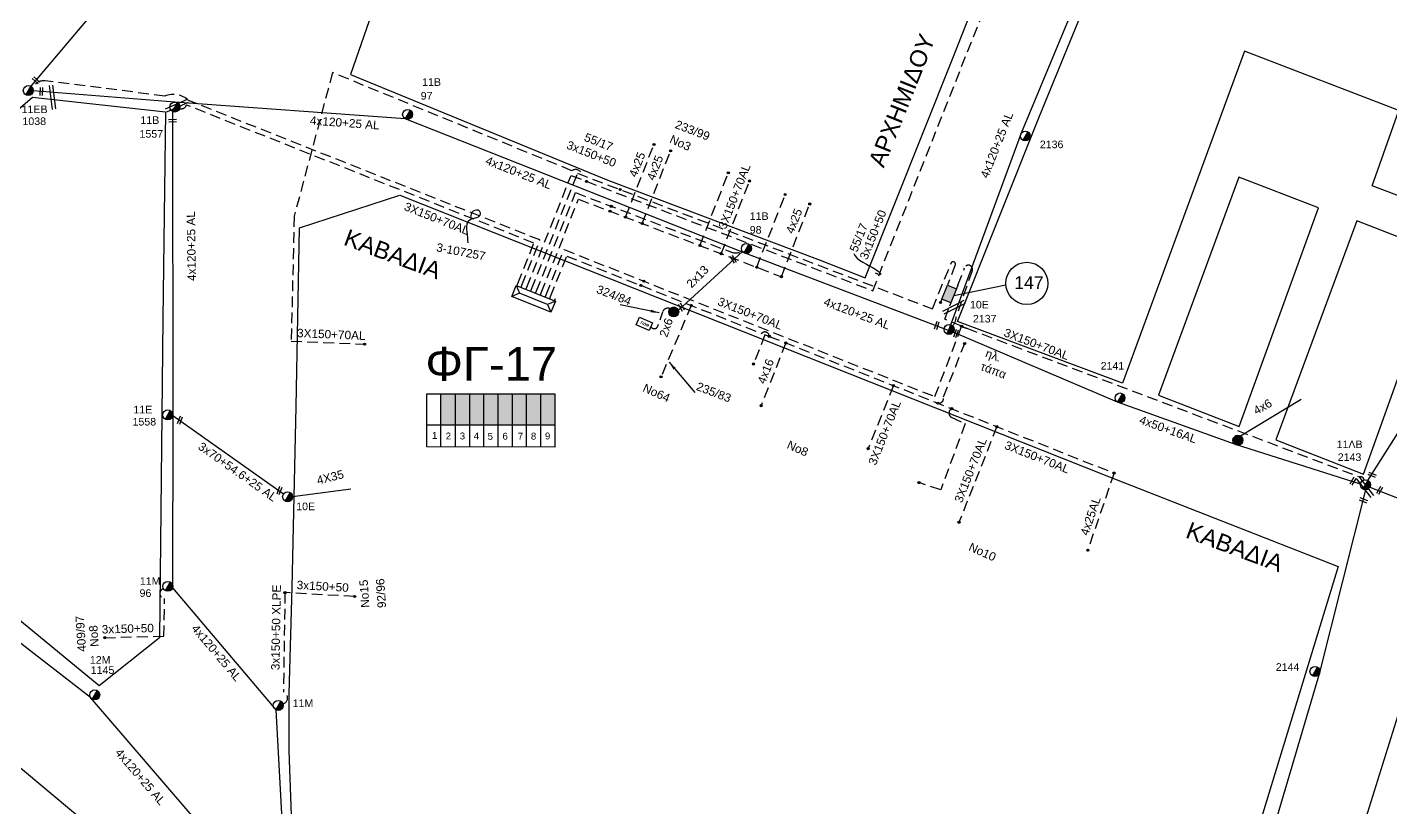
# Model space of a CAD drawing. Header units: millimetres. Extents: x -2591 to -1162, y 241 to 765.
# Drawn here: x -2052.5 to -1890.8, y 560.8 to 653.3 of the extents above; entities that cross this region are included whole.
import ezdxf
from ezdxf.enums import TextEntityAlignment as Align

# ---------------------------------------------------------------- set-up
doc = ezdxf.new("R2010")
doc.units = ezdxf.units.MM
doc.linetypes.add('DASHED', pattern=[19.05, 12.7, -6.35])
for name, color, linetype in [('2x13', 7, 'Continuous'), ('2x6', 7, 'SYN_LINE'), ('3x150+50', 7, 'Continuous'), ('3x150+50 XLPE', 7, 'SYN_LINE'), ('3X150+70AL', 7, 'Continuous'), ('4x16', 7, 'Continuous'), ('4x25', 7, 'Continuous'), ('4X35', 7, 'DASHED'), ('4x6', 7, 'SYN_LINE'), ('Link Box 4 Διευθύνσεων', 7, 'Continuous'), ('Pillar OTE', 7, 'Continuous'), ('Pillar Δημοτικού Φωτισμού', 7, 'Continuous'), ('TEXT ΚΑΛΩΔΙΩΝ', 7, 'Continuous'), ('Άγνωστα', 7, 'Continuous'), ('Γυμνά εναέρια ΧΤ και ΦΟΠ (3Φ)   4x50+16AL', 7, 'Continuous'), ('Επιγραφές - Σχήματα', 7, 'Continuous'), ('Καλώδια ΧΤ   3x150AL+50CU', 7, 'DASHED'), ('Μηχανική τομή', 7, 'Continuous'), ('Στύλος Ξύλινος', 7, 'Continuous'), ('Στύλος Ξύλινος @ 1', 7, 'Continuous'), ('Στύλος ΦΜ', 7, 'Continuous'), ('Στύλος ΦΜ @ 1', 7, 'Continuous'), ('Συνδέσεις', 7, 'Continuous'), ('Συνεστραμμένα ΧΤ   3x70+54.6+25 AL', 7, 'SYN_LINE'), ('Συνεστραμμένα ΧΤ   4x120+25 AL', 7, 'SYN_LINE'), ('Τομή', 7, 'Continuous'), ('ΥΠΟΒΑΘΡΟ ΔΕΗ', 7, 'Continuous'), ('Υποσταθμός πόλεως', 7, 'Continuous'), ('Υπόβαθρο ΔΕΗ', 7, 'Continuous')]:
    doc.layers.add(name, color=color, linetype=linetype)
doc.styles.add('arial', font='arial.ttf')
doc.styles.get("Standard").update_dxf_attribs({"font": 'arial.ttf'})
doc.linetypes.add('SYN_LINE', pattern='A,0.5,-0.0001,["/\\/\\/\\/",Standard,S=0.1,R=0,X=0,Y=-0.05],-0.25', length=0.7501)
doc.dimstyles.new('ISO-25', dxfattribs={"dimtxt": 2.5, "dimasz": 2.5, "dimexe": 1.25, "dimexo": 0.625, "dimtad": 1, "dimtxsty": 'Standard', "dimcen": 2.5, "dimadec": 0, "dimazin": 0, "dimtfac": 1, "dimtmove": 0, "dimatfit": 3, "dimfxl": 1, "dimarcsym": 0})

# ---------------------------------------------------------------- blocks, each defined once
blk = doc.blocks.new('ΥΠΑΡΧΩΝ ΤΣΙΜΕΝΤΕΝΙΟΣ ΣΤΥΛΟΣ')
at = {"layer": 'Στύλος ΦΜ'}
blk.add_hatch(color=256, dxfattribs=at).paths.add_polyline_path([(-1.29, -2.28, 0.574793), (2.62, 0, 0.268822), (1.3, 2.27)])
blk.add_line((-1.29, -2.28), (1.3, 2.27), dxfattribs=at)
blk.add_circle((0, 0), 2.62, dxfattribs=at)
at = {"layer": 'Στύλος ΦΜ', "flags": 4}
for tag, p in [('ΑΡΙΘΜΟΣ', (-4.68, 8.05)), ('ΤΥΠΟΣ', (-4.91, 3.03))]:
    blk.add_attdef(tag, p, '', height=4, dxfattribs=at)
blk = doc.blocks.new('ΥΠΑΡΧΩΝ ΞΥΛΙΝΟΣ ΣΤΥΛΟΣ')
at = {"layer": 'Στύλος Ξύλινος'}
h = blk.add_hatch(color=256, dxfattribs=at)
h.paths.add_polyline_path([(-2.62, 0, 0.270008), (-1.29, -2.28), (1.3, 2.27, 0.576266)])
h.paths.add_polyline_path([(-1.29, -2.28, 0.574793), (2.62, 0, 0.268822), (1.3, 2.27)])
blk.add_line((-1.29, -2.28), (1.3, 2.27), dxfattribs=at)
blk.add_circle((0, 0), 2.62, dxfattribs=at)
at = {"layer": 'Στύλος Ξύλινος', "flags": 4}
for tag, p in [('ΑΡΙΘΜΟΣ', (-4.91, 8.6)), ('ΤΥΠΟΣ', (-4.85, 3.39))]:
    blk.add_attdef(tag, p, '', height=4, dxfattribs=at)
blk = doc.blocks.new('LINK BOX 4 ΑΝΑΧΩΡΗΣΕΩΝ')
at = {"layer": 'Link Box 4 Διευθύνσεων', "ltscale": 40}
blk.add_hatch(color=256, dxfattribs=at).paths.add_polyline_path([(-3.54, 0), (-3.54, -4.67), (3.54, -4.67), (3.54, 0)])
for p, q in [((-3.54, 0), (-5.33, 0)), ((5.33, 0), (3.54, 0)), ((-3.54, -4.67), (-5.33, -4.67)), ((5.33, -4.67), (3.54, -4.67))]:
    blk.add_line(p, q, dxfattribs=at)
blk.add_lwpolyline([(-3.54, -4.67), (-3.54, 0), (3.54, 0), (3.54, -4.67)], close=True, dxfattribs=at)
blk = doc.blocks.new('ΥΠΟΣΤΑΘΜΟΣ ΠΟΛΕΩΣ 9 ΑΝΑΧΩΡΗΣΕΩΝ')
at = {"layer": 'Υποσταθμός πόλεως', "ltscale": 40}
for p, q in [((-9.63, -2.82), (-9.63, -4)), ((-7.12, -2.82), (-7.12, -4)), ((-4.84, -2.82), (-4.84, -4)), ((-2.36, -2.82), (-2.36, -4)), ((0.09, -2.82), (0.09, -4)), ((2.55, -2.82), (2.55, -4)), ((5.02, -2.82), (5.02, -4)), ((7.48, -2.82), (7.48, -4)), ((9.61, -2.82), (9.61, -4))]:
    blk.add_line(p, q, dxfattribs=at)
blk.add_lwpolyline([(-10.02, 2.82), (10.02, 2.82), (10.02, -2.82), (-10.02, -2.82)], close=True, dxfattribs=at)
for points in [[(-7.21, 0), (-10.02, 2.82)], [(-10.02, -2.82), (-7.21, 0)], [(-7.21, 0), (7.21, 0)], [(7.21, 0), (10.02, 2.82)], [(10.02, -2.82), (7.21, 0)]]:
    blk.add_lwpolyline(points, dxfattribs=at)
at = {"layer": 'Υποσταθμός πόλεως', "linetype": 'SYN_LINE', "ltscale": 40, "flags": 1}
for tag, p in [('ΜΕΤΑΣΧΗΜΑΤΙΣΜΟΣ', (10.79, 1.71)), ('ΙΣΧΥΣ', (10.77, -1.08)), ('ΑΡΙΘΜΟΣ', (10.89, -3.8))]:
    blk.add_attdef(tag, p, '', height=1.8, dxfattribs=at)
blk = doc.blocks.new('ΤΟΜΗ')
at = {"layer": 'Τομή', "ltscale": 40}
for p, q in [((-0.03, -1.92), (-11.4, -1.92)), ((-0.03, -3.42), (-11.4, -3.42))]:
    blk.add_line(p, q, dxfattribs=at)
blk = doc.blocks.new('ΜΗΧΑΝΙΚΗ ΤΟΜΗ')
at = {"layer": 'Μηχανική τομή', "ltscale": 40}
for p, q in [((0, 0.76), (-3.79, 0.76)), ((0, -0.34), (-3.79, -0.34))]:
    blk.add_line(p, q, dxfattribs=at)
blk = doc.blocks.new('_ΣΥΝΔΕΣΗ')
at = {"layer": 'Συνδέσεις', "linetype": 'SYN_LINE', "ltscale": 40}
blk.add_hatch(color=256, dxfattribs=at).paths.add_polyline_path([(0.5, -0.01, 1), (-0.5, -0.01, 1)])
at = {"layer": 'Συνδέσεις'}
blk.add_circle((0, -0.01), 0.5, dxfattribs=at)
blk = doc.blocks.new('PILLAR ΔΗΜΟΤΙΚΟΥ ΦΩΤΙΣΜΟΥ')
at = {"layer": 'Pillar Δημοτικού Φωτισμού', "ltscale": 40}
for p, q in [((-3.64, 2), (3.07, 2)), ((-3.64, -2), (-3.64, 2)), ((3.07, 2), (3.07, -2)), ((3.07, -2), (-3.64, -2))]:
    blk.add_line(p, q, dxfattribs=at)
at = {"layer": 'Pillar Δημοτικού Φωτισμού', "insert": (-2.13, 0.69), "char_height": 1.3575, "width": 109.961, "attachment_point": 1}
blk.add_mtext('{\\fArial|b1|i0|c161|p34;ΠΔΦ}', dxfattribs=at)

msp = doc.modelspace()

# ---------------------------------------------------------------- hatches: boundary and pattern name
at = {"layer": 'Καλώδια ΧΤ   3x150AL+50CU', "linetype": 'DASHED', "lineweight": -3, "ltscale": 0.2}
h = msp.add_hatch(color=2, dxfattribs=at)
h.dxf.hatch_style = 1
h.paths.add_polyline_path([(-2001.721, 609.863), (-2003.441, 609.863), (-2003.441, 606.183), (-2001.721, 606.181)])
h = msp.add_hatch(color=173, dxfattribs=at)
h.dxf.hatch_style = 1
h.paths.add_polyline_path([(-2001.721, 606.181), (-2000.001, 606.179), (-2000.001, 609.863), (-2001.721, 609.863)])
h = msp.add_hatch(color=6, dxfattribs=at)
h.dxf.hatch_style = 1
h.paths.add_polyline_path([(-1998.352, 609.863), (-2000.001, 609.863), (-2000.001, 606.179), (-1998.352, 606.178)])
h = msp.add_hatch(color=85, dxfattribs=at)
h.dxf.hatch_style = 1
h.paths.add_polyline_path([(-1998.352, 606.178), (-1996.659, 606.176), (-1996.659, 609.863), (-1998.352, 609.863)])
h = msp.add_hatch(color=27, dxfattribs=at)
h.dxf.hatch_style = 1
h.paths.add_polyline_path([(-1996.659, 606.176), (-1994.961, 606.175), (-1994.961, 609.863), (-1996.659, 609.863)])
h = msp.add_hatch(color=1, dxfattribs=at)
h.dxf.hatch_style = 1
h.paths.add_polyline_path([(-1994.991, 606.176), (-1993.292, 606.174), (-1993.292, 609.862), (-1994.991, 609.863)])
h = msp.add_hatch(color=5, dxfattribs=at)
h.dxf.hatch_style = 1
h.paths.add_polyline_path([(-1993.322, 606.178), (-1991.624, 606.176), (-1991.624, 609.864), (-1993.322, 609.864)])
h = msp.add_hatch(color=30, dxfattribs=at)
h.dxf.hatch_style = 1
h.paths.add_polyline_path([(-1991.662, 606.177), (-1989.964, 606.176), (-1989.964, 609.864), (-1991.662, 609.864)])

# ---------------------------------------------------------------- linework, layer by layer
at = {"layer": '2x13', "color": 85, "linetype": 'Continuous', "lineweight": -3, "ltscale": 0.1}
msp.add_lwpolyline([(-1975.273, 619.749), (-1967.679, 626.734)], dxfattribs=at)
at = {"layer": '2x6', "color": 85, "linetype": 'DASHED', "lineweight": -3, "ltscale": 0.08}
msp.add_lwpolyline([(-1976.267, 619.94, 0.4493586), (-1977.164, 619.521), (-1977.744, 617.807, -0.607995), (-1978.545, 617.819, -0.8141218)], format="xyb", dxfattribs=at)
at = {"layer": '3x150+50', "color": 173, "linetype": 'DASHED', "lineweight": -3, "ltscale": 0.1}
msp.add_lwpolyline([(-2043.281, 580.937), (-2036.273, 581.129), (-2036.199, 585.585, -0.8426757), (-2036.329, 586.744, 1.7415543)], format="xyb", dxfattribs=at)
msp.add_lwpolyline([(-2013.665, 585.82), (-2021.922, 586.278)], dxfattribs=at)
at = {"layer": '3x150+50 XLPE', "color": 173, "linetype": 'DASHED', "lineweight": -3, "ltscale": 0.1}
msp.add_lwpolyline([(-2021.922, 586.278), (-2022.115, 574.494, -0.7488747), (-2022.163, 573.093, -5.7359656)], format="xyb", dxfattribs=at)
at = {"layer": '3X150+70AL', "color": 1, "linetype": 'DASHED', "lineweight": -3, "ltscale": 0.1}
msp.add_lwpolyline([(-1993.246, 622.494), (-1987.995, 635.725), (-1952.222, 622.073), (-1933.776, 668.574), (-1929.097, 679.244), (-1912.149, 721.064), (-1923.462, 729.602), (-1926.36, 725.762)], dxfattribs=at)
at = {"layer": '3X150+70AL', "color": 6, "linetype": 'DASHED', "lineweight": -3, "ltscale": 0.1}
msp.add_lwpolyline([(-1993.819, 622.721), (-1991.69, 628.084), (-2033.354, 644.621, 0.2886002), (-2036.178, 645.144), (-2050.355, 646.947, 0.3513936), (-2051.827, 646.046)], format="xyb", dxfattribs=at)
at = {"layer": '3X150+70AL', "color": 27, "linetype": 'DASHED', "lineweight": -3, "ltscale": 0.1}
for points in [[(-1986.85, 636.156, 0.3607271), (-1987.917, 636.295), (-2016.283, 647.925), (-2020.832, 630.904), (-2021.182, 616.1), (-2012.483, 615.728)], [(-1992.673, 622.266), (-1987.227, 635.987), (-1945.146, 619.927), (-1942.903, 625.4, -0.8700347), (-1942.44, 625.143), (-1943.211, 623.142)], [(-1942.128, 622.709), (-1941.33, 624.788, -1.0220438), (-1940.444, 624.426), (-1942.333, 618.998, 0.004343), (-1942.333, 618.998, -0.1887107), (-1942.793, 617.823)]]:
    msp.add_lwpolyline(points, format="xyb", dxfattribs=at)
at = {"layer": '3X150+70AL', "color": 173, "linetype": 'DASHED', "lineweight": -3, "ltscale": 0.1}
msp.add_lwpolyline([(-1994.314, 622.917), (-1992.407, 627.723), (-2033.614, 644.079, -0.450527), (-2034.417, 643.682)], format="xyb", dxfattribs=at)
at = {"layer": '3X150+70AL', "color": 5, "linetype": 'DASHED', "lineweight": -3, "ltscale": 0.1}
for points in [[(-1972.718, 627.418), (-1969.358, 636.037)], [(-1970.207, 626.46), (-1966.846, 635.079)], [(-1991.533, 621.814), (-1987.126, 632.917), (-1963.061, 623.732)], [(-1965.98, 624.847), (-1962.619, 633.465)]]:
    msp.add_lwpolyline(points, dxfattribs=at)
at = {"layer": '3X150+70AL', "color": 85, "linetype": 'DASHED', "lineweight": -3, "ltscale": 0.1}
msp.add_lwpolyline([(-1992.101, 622.039), (-1987.476, 633.692), (-1969.268, 626.744, 0.2318663), (-1967.679, 626.734)], format="xyb", dxfattribs=at)
at = {"layer": '3X150+70AL', "color": 30, "linetype": 'DASHED', "lineweight": -3, "ltscale": 0.1}
msp.add_lwpolyline([(-1990.955, 621.584), (-1988.827, 626.947), (-1944.859, 609.517), (-1941.675, 617.869), (-1943.695, 618.68), (-1943.117, 620.235)], dxfattribs=at)
at = {"layer": '3X150+70AL', "color": 2, "linetype": 'DASHED', "lineweight": -3, "ltscale": 0.1}
for points in [[(-1990.426, 621.374), (-1988.519, 626.179), (-1965.398, 617.014, -0.6758146), (-1964.497, 616.657)], [(-1944.773, 608.838, 0.7001813), (-1943.839, 609.477), (-1941.325, 615.81)], [(-1942.872, 608.084, 0.5794116), (-1942.912, 607.065), (-1941.272, 606.308), (-1944.156, 598.48), (-1946.752, 599.32)]]:
    msp.add_lwpolyline(points, format="xyb", dxfattribs=at)
for points in [[(-1973.757, 620.327), (-1977.333, 611.852)], [(-1964.497, 616.657), (-1965.012, 616.842), (-1966.376, 613.375)], [(-1964.497, 616.657), (-1923.617, 600.451)], [(-1949.786, 610.825), (-1952.78, 603.345)], [(-1937.508, 605.958), (-1942, 594.618)]]:
    msp.add_lwpolyline(points, dxfattribs=at)
at = {"layer": '3X150+70AL', "color": 30, "linetype": 'DASHED', "lineweight": -3, "ltscale": 0.1}
msp.add_lwpolyline([(-1941.682, 617.85, 0.0563152), (-1941.063, 617.618), (-1894.456, 599.986, -0.4526779), (-1893.953, 599.632)], format="xyb", dxfattribs=at)
at = {"layer": '4x16', "color": 30, "linetype": 'Continuous', "lineweight": -3, "ltscale": 0.1}
msp.add_lwpolyline([(-1893.512, 599.572), (-1882.882, 616.336)], dxfattribs=at)
at = {"layer": '4x16', "color": 2, "linetype": 'DASHED', "lineweight": -3, "ltscale": 0.1}
msp.add_lwpolyline([(-1962.528, 615.876), (-1965.46, 608.445)], dxfattribs=at)
at = {"layer": '4x25', "color": 5, "linetype": 'DASHED', "lineweight": -3, "ltscale": 0.1}
for points in [[(-1981.533, 630.782), (-1978.172, 639.401)], [(-1979.559, 630.029), (-1976.198, 638.648)], [(-1963.061, 623.732), (-1959.7, 632.351)]]:
    msp.add_lwpolyline(points, dxfattribs=at)
at = {"layer": '4x25', "color": 2, "linetype": 'DASHED', "lineweight": -3, "ltscale": 0.1}
msp.add_lwpolyline([(-1923.617, 600.451), (-1926.734, 591.301)], dxfattribs=at)
at = {"layer": '4X35', "color": 173, "linetype": 'SYN_LINE', "lineweight": -3, "ltscale": 8}
msp.add_lwpolyline([(-2021.02, 597.665), (-2014.125, 598.585)], dxfattribs=at)
at = {"layer": '4x6', "color": 7, "linetype": 'SYN_LINE', "lineweight": -3, "ltscale": 10}
msp.add_lwpolyline([(-1908.64, 604.855), (-1901.414, 609.207)], dxfattribs=at)
at = {"layer": 'Pillar OTE', "lineweight": -3, "ltscale": 40}
for points in [[(-2005.105, 603.543), (-2005.104, 609.863), (-1989.938, 609.862), (-1989.938, 603.528), (-2005.105, 603.544)], [(-2003.441, 603.542), (-2003.441, 609.863)], [(-2001.721, 603.54), (-2001.721, 609.863)], [(-2000.001, 603.538), (-2000.001, 609.863)], [(-1998.352, 603.537), (-1998.352, 609.863)], [(-1996.659, 603.535), (-1996.659, 609.863)], [(-1994.961, 603.533), (-1994.961, 609.863)], [(-1993.293, 603.532), (-1993.292, 609.862)], [(-1991.598, 603.53), (-1991.598, 609.862)], [(-2005.105, 606.184), (-1989.938, 606.17)]]:
    msp.add_lwpolyline(points, dxfattribs=at)
at = {"layer": 'Γυμνά εναέρια ΧΤ και ΦΟΠ (3Φ)   4x50+16AL', "color": 27, "linetype": 'Continuous', "lineweight": -3, "ltscale": 0.1}
msp.add_lwpolyline([(-1894.387, 599.151), (-1909.223, 603.832), (-1923.201, 608.845), (-1942.675, 617.165)], dxfattribs=at)
at = {"layer": 'Γυμνά εναέρια ΧΤ και ΦΟΠ (3Φ)   4x50+16AL', "color": 30, "linetype": 'Continuous', "lineweight": -3, "ltscale": 0.1}
msp.add_lwpolyline([(-1893.287, 598.782), (-1878.789, 593.13), (-1853.338, 570.304), (-1840.505, 603.131)], dxfattribs=at)
at = {"layer": 'Συνεστραμμένα ΧΤ   3x70+54.6+25 AL', "color": 173, "linetype": 'SYN_LINE', "lineweight": -3, "ltscale": 10}
msp.add_lwpolyline([(-2035.23, 607.266), (-2022.089, 597.982)], dxfattribs=at)
at = {"layer": 'Συνεστραμμένα ΧΤ   3x70+54.6+25 AL', "color": 27, "linetype": 'SYN_LINE', "lineweight": -3, "ltscale": 10}
msp.add_lwpolyline([(-1911.064, 538.973), (-1905.59, 555.293), (-1899.216, 576.825), (-1893.757, 598.475)], dxfattribs=at)
at = {"layer": 'Συνεστραμμένα ΧΤ   4x120+25 AL', "color": 6, "linetype": 'SYN_LINE', "lineweight": -3, "ltscale": 10}
msp.add_lwpolyline([(-1988.612, 720.564), (-1996.295, 706.82), (-2024.46, 678.59), (-2038.448, 662.44), (-2052.069, 646.31)], dxfattribs=at)
at = {"layer": 'Συνεστραμμένα ΧΤ   4x120+25 AL', "color": 85, "linetype": 'SYN_LINE', "lineweight": -3, "ltscale": 10}
msp.add_lwpolyline([(-1925.82, 661.964), (-1934.627, 640.733), (-1943.255, 617.333), (-1967.492, 626.566), (-2007.672, 642.457), (-2034.992, 644.431), (-2051.774, 645.759)], dxfattribs=at)
at = {"layer": 'Συνεστραμμένα ΧΤ   4x120+25 AL', "color": 173, "linetype": 'SYN_LINE', "lineweight": -3, "ltscale": 10}
msp.add_lwpolyline([(-2035.274, 643.33), (-2035.23, 607.266), (-2035.248, 586.862), (-2023.012, 572.393), (-2021.72, 548.466)], dxfattribs=at)
at = {"layer": 'Συνεστραμμένα ΧΤ   4x120+25 AL', "color": 2, "linetype": 'SYN_LINE', "lineweight": -3, "ltscale": 10}
msp.add_lwpolyline([(-2022.303, 547.442), (-2044.976, 573.838), (-2055.921, 582.31), (-2068.512, 593.957)], dxfattribs=at)
at = {"layer": 'ΥΠΟΒΑΘΡΟ ΔΕΗ', "lineweight": -3}
for points in [[(-1922.615, 611.112), (-1942.169, 618.431), (-1932.436, 642.752), (-1915.643, 683.771), (-1903.851, 712.501), (-1875.86, 697.685), (-1825.867, 671.155), (-1836.972, 641.442), (-1846.447, 616.06), (-1874.126, 627.35), (-1892.992, 634.504), (-1889.826, 643.412), (-1908.163, 650.472), (-1922.615, 611.112)], [(-1992.12, 711.043), (-2014.139, 647.694), (-1983.643, 635.191), (-1958.473, 625.682), (-1953.114, 623.611), (-1942.732, 649.621), (-1935.065, 669.112), (-1964.901, 690.895), (-1992.12, 711.043)], [(-2083.924, 607.932), (-2083.924, 617.504), (-2051.86, 645.027), (-2036.081, 643.274), (-2036.417, 618.75), (-2036.801, 580.935), (-2043.963, 575.228), (-2055.194, 584.457), (-2083.924, 607.932)], [(-1918.349, 609.689), (-1908.778, 605.955), (-1899.385, 631.88), (-1908.824, 635.541), (-1918.349, 609.689)], [(-2001.629, 476.069), (-2008.839, 496.231), (-2013.273, 507.616), (-2018.183, 527.813), (-2020.303, 542.49), (-2020.859, 548.808), (-2021.124, 558.796), (-2021.414, 567.543), (-2021.414, 574.325), (-2021.069, 586.91), (-2020.593, 608.344), (-2020.195, 629.532), (-2008.289, 633.381), (-1977.763, 621.265), (-1960.137, 614.27), (-1924.464, 600.136), (-1897.03, 589.363), (-1905.247, 562.45), (-1916.307, 526.322), (-1924.263, 500.727), (-1953.543, 491.388), (-1987.652, 480.249), (-2001.629, 476.069)], [(-1904.427, 604.383), (-1894.022, 600.338), (-1884.665, 626.382), (-1894.82, 630.334), (-1904.427, 604.383)], [(-1861.938, 574.825), (-1885.847, 584.859), (-1899.676, 540.623), (-1890.507, 516.655)], [(-2036.378, 546.141), (-2040.429, 554.722), (-2070.568, 579.879), (-2091.752, 556.662), (-2130.736, 513.032), (-2130.736, 507.422), (-2146.798, 481.466), (-2173.423, 439.406), (-2175.17, 436.211), (-2176.213, 431.697), (-2176.506, 429.684), (-2176.506, 426.746), (-2176.506, 424.968), (-2176.275, 422.531), (-2175.682, 419.775), (-2172.025, 401.484), (-2163.945, 360.461)]]:
    msp.add_lwpolyline(points, dxfattribs=at)
msp.add_spline([(-1999.881, 630.689), (-1999.553, 631.535), (-1998.882, 631.572), (-1998.856, 630.928), (-1999.658, 630.601), (-2000.263, 630.196), (-2000.354, 629.041), (-2000.242, 627.738)], degree=3, dxfattribs=at)
msp.add_open_spline([(-1954.468, 626.497), (-1954.31, 625.782), (-1950.972, 624.372), (-1951.131, 623.757), (-1951.886, 624.154)], degree=3, dxfattribs=at)
at = {"layer": 'Υπόβαθρο ΔΕΗ', "lineweight": -3}
msp.add_lwpolyline([(-1942.609, 621.505), (-1936.45, 622.765)], dxfattribs=at)
msp.add_circle((-1933.956, 622.939), 2.5, dxfattribs=at)

# ---------------------------------------------------------------- block references
at = {"layer": 'Link Box 4 Διευθύνσεων', "lineweight": -3, "xscale": 0.2499999999999998, "yscale": 0.2499999999999998, "zscale": 0.2499999999999998, "rotation": 68.1902667827511}
msp.add_blockref('LINK BOX 4 ΑΝΑΧΩΡΗΣΕΩΝ', (-1943.706, 621.905), dxfattribs=at)
at = {"layer": 'Μηχανική τομή', "lineweight": -3}
for p, xscale, yscale, zscale, rotation in [((-2051.766, 647.369), 0.2499999999999676, 0.2499999999999676, 0.2499999999999676, 138.013740011992), ((-2050.772, 646.147), 0.2499999999999676, 0.2499999999999676, 0.2499999999999676, 88.19285758336001), ((-2035.719, 642.274), 0.2499999999999676, 0.2499999999999676, 0.2499999999999676, 181.5253544540119), ((-1968.971, 626.237), 0.2499999999999677, 0.2499999999999677, 0.2499999999999677, 119.3822687684603), ((-1975.129, 620.572), 0.2499999999999677, 0.2499999999999677, 0.2499999999999677, 119.3822687684603), ((-1944.827, 617.539), 0.2499999999999676, 0.2499999999999676, 0.2499999999999676, 250.6700605859931), ((-1942.545, 616.581), 0.2499999999999676, 0.2499999999999676, 0.2499999999999676, 250.6700605859931), ((-2034.572, 606.299), 0.2499999999999676, 0.2499999999999676, 0.2499999999999676, 250.0904773195062), ((-1895.025, 599.867), 0.2499999999999677, 0.2499999999999677, 0.2499999999999677, 60.58699878100126), ((-1892.57, 599.999), 0.2499999999999677, 0.2499999999999677, 0.2499999999999677, 338.271663709318), ((-2022.775, 597.964), 0.2499999999999676, 0.2499999999999676, 0.2499999999999676, 250.0904773195062), ((-1891.863, 598.774), 0.2499999999999677, 0.2499999999999677, 0.2499999999999677, 60.58699878100126), ((-1893.607, 596.974), 0.2499999999999677, 0.2499999999999677, 0.2499999999999677, 338.271663709318)]:
    msp.add_blockref('ΜΗΧΑΝΙΚΗ ΤΟΜΗ', p, dxfattribs=dict(at, xscale=xscale, yscale=yscale, zscale=zscale, rotation=rotation))
at = {"layer": 'Στύλος Ξύλινος @ 1', "lineweight": -3, "ltscale": 40, "xscale": 0.2250000000000227, "yscale": 0.2250000000000227, "zscale": 0.2250000000000227}
for p in [(-1975.827, 619.549), (-1908.933, 604.344)]:
    msp.add_blockref('ΥΠΑΡΧΩΝ ΞΥΛΙΝΟΣ ΣΤΥΛΟΣ', p, dxfattribs=at)
at = {"layer": 'Στύλος ΦΜ @ 1', "lineweight": -3, "ltscale": 40}
ref = msp.add_blockref('ΥΠΑΡΧΩΝ ΤΣΙΜΕΝΤΕΝΙΟΣ ΣΤΥΛΟΣ', (-2007.382, 642.969), dxfattribs=dict(at, xscale=0.2249999999999943, yscale=0.2249999999999943, zscale=0.2249999999999943))
ref.add_attrib('ΤΥΠΟΣ', '11B', dxfattribs={"layer": 'Στύλος ΦΜ', "height": 0.9, "flags": 4}).set_placement((-2005.656, 646.083), align=Align.BOTTOM_LEFT)
ref.add_attrib('ΑΡΙΘΜΟΣ', '97', (-2005.83, 644.724), dxfattribs={"layer": 'Στύλος ΦΜ', "height": 0.9, "flags": 4})
ref = msp.add_blockref('ΥΠΑΡΧΩΝ ΤΣΙΜΕΝΤΕΝΙΟΣ ΣΤΥΛΟΣ', (-2052.362, 645.799), dxfattribs=dict(at, xscale=0.2249999999999943, yscale=0.2249999999999943, zscale=0.2249999999999943))
ref.add_attrib('ΤΥΠΟΣ', '11EB', dxfattribs={"layer": 'Στύλος ΦΜ', "height": 0.9, "flags": 4}).set_placement((-2053.156, 642.851), align=Align.BOTTOM_LEFT)
ref.add_attrib('ΑΡΙΘΜΟΣ', '1038', (-2053.052, 641.707), dxfattribs={"layer": 'Στύλος ΦΜ', "height": 0.9, "flags": 4})
ref = msp.add_blockref('ΥΠΑΡΧΩΝ ΤΣΙΜΕΝΤΕΝΙΟΣ ΣΤΥΛΟΣ', (-2034.984, 643.842), dxfattribs=dict(at, xscale=0.2249999999999943, yscale=0.2249999999999943, zscale=0.2249999999999943))
ref.add_attrib('ΤΥΠΟΣ', '11B', dxfattribs={"layer": 'Στύλος ΦΜ', "height": 0.9, "flags": 4}).set_placement((-2039.064, 641.569), align=Align.BOTTOM_LEFT)
ref.add_attrib('ΑΡΙΘΜΟΣ', '1557', (-2039.168, 640.21), dxfattribs={"layer": 'Στύλος ΦΜ', "height": 0.9, "flags": 4})
ref = msp.add_blockref('ΥΠΑΡΧΩΝ ΤΣΙΜΕΝΤΕΝΙΟΣ ΣΤΥΛΟΣ', (-1934.137, 640.406), dxfattribs=dict(at, xscale=0.2249999999999943, yscale=0.2249999999999943, zscale=0.2249999999999943))
ref.add_attrib('ΑΡΙΘΜΟΣ', '2136', (-1932.415, 638.964), dxfattribs={"layer": 'Στύλος ΦΜ', "height": 0.9, "flags": 4})
ref = msp.add_blockref('ΥΠΑΡΧΩΝ ΤΣΙΜΕΝΤΕΝΙΟΣ ΣΤΥΛΟΣ', (-1967.201, 627.078), dxfattribs=dict(at, xscale=0.2249999999999943, yscale=0.2249999999999943, zscale=0.2249999999999943))
ref.add_attrib('ΤΥΠΟΣ', '11B', dxfattribs={"layer": 'Στύλος ΦΜ', "height": 0.9, "flags": 4}).set_placement((-1966.812, 630.192), align=Align.BOTTOM_LEFT)
ref.add_attrib('ΑΡΙΘΜΟΣ', '98', (-1966.812, 628.833), dxfattribs={"layer": 'Στύλος ΦΜ', "height": 0.9, "flags": 4})
ref = msp.add_blockref('ΥΠΑΡΧΩΝ ΤΣΙΜΕΝΤΕΝΙΟΣ ΣΤΥΛΟΣ', (-1943.172, 617.48), dxfattribs=dict(at, xscale=0.2249999999999943, yscale=0.2249999999999943, zscale=0.2249999999999943))
ref.add_attrib('ΤΥΠΟΣ', '10E', dxfattribs={"layer": 'Στύλος ΦΜ', "height": 0.9, "flags": 4}).set_placement((-1940.701, 619.697), align=Align.BOTTOM_LEFT)
ref.add_attrib('ΑΡΙΘΜΟΣ', '2137', (-1940.349, 618.302), dxfattribs={"layer": 'Στύλος ΦΜ', "height": 0.9, "flags": 4})
ref = msp.add_blockref('ΥΠΑΡΧΩΝ ΤΣΙΜΕΝΤΕΝΙΟΣ ΣΤΥΛΟΣ', (-1922.91, 609.358), dxfattribs=dict(at, xscale=0.2249999999999943, yscale=0.2249999999999943, zscale=0.2249999999999943))
ref.add_attrib('ΑΡΙΘΜΟΣ', '2141', (-1925.203, 612.716), dxfattribs={"layer": 'Στύλος ΦΜ', "height": 0.9, "flags": 4})
ref = msp.add_blockref('ΥΠΑΡΧΩΝ ΤΣΙΜΕΝΤΕΝΙΟΣ ΣΤΥΛΟΣ', (-2035.814, 607.346), dxfattribs=dict(at, xscale=0.2249999999999943, yscale=0.2249999999999943, zscale=0.2249999999999943))
ref.add_attrib('ΤΥΠΟΣ', '11E', dxfattribs={"layer": 'Στύλος ΦΜ', "height": 0.9, "flags": 4}).set_placement((-2039.894, 607.252), align=Align.BOTTOM_LEFT)
ref.add_attrib('ΑΡΙΘΜΟΣ', '1558', (-2039.998, 606.09), dxfattribs={"layer": 'Στύλος ΦΜ', "height": 0.9, "flags": 4})
ref = msp.add_blockref('ΥΠΑΡΧΩΝ ΤΣΙΜΕΝΤΕΝΙΟΣ ΣΤΥΛΟΣ', (-1893.805, 599.061), dxfattribs=dict(at, xscale=0.2249999999999943, yscale=0.2249999999999943, zscale=0.2249999999999943))
ref.add_attrib('ΤΥΠΟΣ', '11ΛΒ', dxfattribs={"layer": 'Στύλος ΦΜ', "height": 0.9, "flags": 4}).set_placement((-1897.222, 603.137), align=Align.BOTTOM_LEFT)
ref.add_attrib('ΑΡΙΘΜΟΣ', '2143', (-1897.09, 601.89), dxfattribs={"layer": 'Στύλος ΦΜ', "height": 0.9, "flags": 4})
ref = msp.add_blockref('ΥΠΑΡΧΩΝ ΤΣΙΜΕΝΤΕΝΙΟΣ ΣΤΥΛΟΣ', (-2021.608, 597.642), dxfattribs=dict(at, xscale=0.2249999999999943, yscale=0.2249999999999943, zscale=0.2249999999999943))
ref.add_attrib('ΤΥΠΟΣ', '10E', dxfattribs={"layer": 'Στύλος ΦΜ', "height": 0.9, "flags": 4}).set_placement((-2020.594, 595.78), align=Align.BOTTOM_LEFT)
ref = msp.add_blockref('ΥΠΑΡΧΩΝ ΤΣΙΜΕΝΤΕΝΙΟΣ ΣΤΥΛΟΣ', (-2035.814, 587.028), dxfattribs=dict(at, xscale=0.2249999999999943, yscale=0.2249999999999943, zscale=0.2249999999999943))
ref.add_attrib('ΤΥΠΟΣ', '11M', dxfattribs={"layer": 'Στύλος ΦΜ', "height": 0.9, "flags": 4}).set_placement((-2039.13, 586.934), align=Align.BOTTOM_LEFT)
ref.add_attrib('ΑΡΙΘΜΟΣ', '96', (-2039.165, 585.773), dxfattribs={"layer": 'Στύλος ΦΜ', "height": 0.9, "flags": 4})
ref = msp.add_blockref('ΥΠΑΡΧΩΝ ΤΣΙΜΕΝΤΕΝΙΟΣ ΣΤΥΛΟΣ', (-2044.48, 574.156), dxfattribs=dict(at, xscale=0.2249999999999943, yscale=0.2249999999999943, zscale=0.2249999999999943))
ref.add_attrib('ΤΥΠΟΣ', '12M', dxfattribs={"layer": 'Στύλος ΦΜ', "height": 0.9, "flags": 4}).set_placement((-2045.058, 577.582), align=Align.BOTTOM_LEFT)
ref.add_attrib('ΑΡΙΘΜΟΣ', '1145', (-2044.952, 576.645), dxfattribs={"layer": 'Στύλος ΦΜ', "height": 0.9, "flags": 4})
ref = msp.add_blockref('ΥΠΑΡΧΩΝ ΤΣΙΜΕΝΤΕΝΙΟΣ ΣΤΥΛΟΣ', (-1899.794, 576.936), dxfattribs=dict(at, xscale=0.2249999999999943, yscale=0.2249999999999943, zscale=0.2249999999999943))
ref.add_attrib('ΑΡΙΘΜΟΣ', '2144', (-1904.437, 577.008), dxfattribs={"layer": 'Στύλος ΦΜ', "height": 0.9, "flags": 4})
ref = msp.add_blockref('ΥΠΑΡΧΩΝ ΤΣΙΜΕΝΤΕΝΙΟΣ ΣΤΥΛΟΣ', (-2022.722, 572.906), dxfattribs=dict(at, xscale=0.2249999999999943, yscale=0.2249999999999943, zscale=0.2249999999999943))
ref.add_attrib('ΤΥΠΟΣ', '11M', dxfattribs={"layer": 'Στύλος ΦΜ', "height": 0.9, "flags": 4}).set_placement((-2021.013, 572.448), align=Align.BOTTOM_LEFT)
at = {"layer": 'Συνδέσεις', "lineweight": -3, "xscale": 0.25, "yscale": 0.25, "zscale": 0.25}
for p in [(-1978.172, 639.404), (-1976.197, 638.651), (-1969.357, 636.04), (-1986.162, 635.028), (-1982.168, 634.06), (-1966.845, 635.082), (-1983.231, 632.075), (-1962.618, 633.468), (-1959.699, 632.354), (-1983.386, 631.493), (-1981.532, 630.785), (-1979.558, 630.032), (-1972.717, 627.421), (-1970.206, 626.463), (-1965.979, 624.849), (-1979.734, 622.7), (-1979.37, 623.201), (-1963.06, 623.735), (-1973.756, 620.33), (-1944.201, 620.669), (-1941.681, 617.853), (-1964.496, 616.66), (-1962.528, 615.879), (-2012.482, 615.731), (-1941.324, 615.813), (-1966.376, 613.378), (-1977.332, 611.855), (-1949.785, 610.828), (-1965.459, 608.447), (-1944.501, 608.733), (-1942.871, 608.087), (-1937.508, 605.961), (-1952.779, 603.347), (-1923.616, 600.454), (-1946.752, 599.323), (-1941.999, 594.621), (-1926.733, 591.304), (-2021.921, 586.281), (-2013.664, 585.823), (-2043.28, 580.94)]:
    msp.add_blockref('_ΣΥΝΔΕΣΗ', p, dxfattribs=at)
at = {"layer": 'Τομή', "lineweight": -3}
for p, xscale, yscale, zscale, rotation in [((-2050.355, 646.332), 0.2499999999999997, 0.2499999999999997, 0.2499999999999997, 97.12337004730163), ((-2033.728, 645.182), 0.2499999999999996, 0.2499999999999996, 0.2499999999999996, 24.21507777006155), ((-1941.631, 621.331), 0.2499999999999996, 0.2499999999999996, 0.2499999999999996, 27.03965541128523), ((-1892.439, 598.08), 0.2499999999999996, 0.2499999999999996, 0.2499999999999996, 307.6921594478428)]:
    msp.add_blockref('ΤΟΜΗ', p, dxfattribs=dict(at, xscale=xscale, yscale=yscale, zscale=zscale, rotation=rotation))
at = {"layer": 'ΥΠΟΒΑΘΡΟ ΔΕΗ', "lineweight": -3, "xscale": 0.25, "yscale": 0.25, "zscale": 0.25, "rotation": 337.0206099510518}
msp.add_blockref('PILLAR ΔΗΜΟΤΙΚΟΥ ΦΩΤΙΣΜΟΥ', (-1979.251, 618.118), dxfattribs=at)
at = {"layer": 'Υποσταθμός πόλεως', "lineweight": -3, "xscale": 0.2499999999999996, "yscale": 0.2499999999999996, "zscale": 0.2499999999999996, "rotation": 158.3505606597273}
msp.add_blockref('ΥΠΟΣΤΑΘΜΟΣ ΠΟΛΕΩΣ 9 ΑΝΑΧΩΡΗΣΕΩΝ', (-1992.45, 621.101), dxfattribs=at)

# ---------------------------------------------------------------- texts
at = {"lineweight": -3, "ltscale": 30, "char_height": 0.817, "width": 5.62865, "attachment_point": 1}
for s, insert in [('1', (-2004.482, 605.324)), ('2', (-2002.863, 605.257)), ('3', (-2001.197, 605.257)), ('4', (-1999.546, 605.257)), ('5', (-1997.894, 605.216)), ('6', (-1996.134, 605.23)), ('7', (-1994.319, 605.23)), ('8', (-1992.763, 605.243)), ('9', (-1991.097, 605.257))]:
    msp.add_mtext(s, dxfattribs=dict(at, insert=insert))
at = {"layer": 'TEXT ΚΑΛΩΔΙΩΝ', "linetype": 'Continuous', "lineweight": -3, "ltscale": 0.1}
for s, rotation, p in [('4x120+25 AL', 355.86688, (-2014.829, 641.971)), ('4x120+25 AL', 68.47453, (-1937.524, 639.345)), ('55/17', 338.42192, (-1984.734, 639.699)), ('3x150+50', 338.42192, (-1985.581, 638.288)), ('4x120+25 AL', 338.42192, (-1994.206, 636.056)), ('4x25', 68.69799, (-1980.171, 637.029)), ('4x25', 68.69799, (-1978.053, 636.644)), ('3X150+70AL', 68.69799, (-1968.63, 633.256)), ('3X150+70AL', 338.35056, (-2003.933, 630.629)), ('4x120+25 AL', 90.74781, (-2033.035, 627.355)), ('4x25', 68.69799, (-1961.563, 630.326)), ('3x150+50', 68, (-1952.201, 628.708)), ('55/17', 68, (-1953.901, 628.363)), ('2x13', 45.53228, (-1973.007, 623.738)), ('3X150+70AL', 338.37614, (-1966.756, 619.372)), ('4x120+25 AL', 339.34065, (-1954.092, 619.375)), ('2x6', 71.28162, (-1976.725, 617.7)), ('3X150+70AL', 357.55185, (-2016.431, 616.897)), ('3X150+70AL', 339.27694, (-1932.808, 615.739)), ('4x16', 68.4718, (-1964.93, 612.513)), ('3X150+70AL', 68.1843, (-1950.819, 605.243)), ('4x6', 29.76735, (-1905.999, 608.315)), (' 4x50+16AL', 340.2674, (-1917.38, 605.695)), ('3x70+54.6+25 AL', 324.75684, (-2027.533, 600.603)), ('3X150+70AL', 68.3931, (-1940.627, 600.8)), ('3X150+70AL', 338.37614, (-1932.729, 602.342)), ('4Χ35', 14.34454, (-2016.557, 599.961)), ('4x25AL', 71.18888, (-1926.409, 595.358)), ('3x150+50 XLPE', 89.06149, (-2022.99, 582.15)), ('3x150+50', 356.8295, (-2017.449, 587.032)), ('3x150+50', 1.56613, (-2040.561, 582.012)), ('4x120+25 AL', 310.22033, (-2030.033, 579.147)), ('4x120+25 AL', 310.66123, (-2039.063, 564.453))]:
    msp.add_text(s, height=1, rotation=rotation, dxfattribs=at).set_placement(p, align=Align.MIDDLE_CENTER)
at = {"layer": 'Άγνωστα', "color": 7, "lineweight": -3, "char_height": 1, "attachment_point": 1}
for s, insert, rotation in [('233/99', (-1975.409, 642.319), 338.92017), ('No3', (-1975.999, 640.573), 335.78914), ('3-107257', (-2003.86, 627.738), 349.25605), ('324/84', (-1984.724, 622.774), 338.92017), ('235/83', (-1972.887, 611.27), 338.92017), ('No64', (-1979.185, 611.096), 335.78914), ('No8', (-1962.089, 604.356), 335.78914), ('No10', (-1940.539, 592.244), 335.78914), ('No15', (-2012.906, 584.452), 93.61178), ('92/96', (-2010.934, 584.422), 93.61178), ('409/97', (-2046.5, 579.238), 93.61178), ('No8', (-2045.006, 579.817), 93.61178)]:
    msp.add_mtext_dynamic_manual_height_columns(s, width=1.8, gutter_width=2.31, heights=[0.73], dxfattribs=dict(at, insert=insert, rotation=rotation))
at = {"layer": 'Άγνωστα', "color": 7, "lineweight": -3, "insert": (-1935.455, 623.785), "char_height": 1.5, "width": 4.551914400963142e-14, "attachment_point": 1}
msp.add_mtext('147', dxfattribs=at)
at = {"layer": 'Άγνωστα', "color": 7, "lineweight": -3}
note = msp.add_mtext_dynamic_manual_height_columns('ηλ. ', width=1.8, gutter_width=0.278, heights=[0.73, 0], dxfattribs=dict(at, insert=(-1940.563, 615.925), char_height=1, attachment_point=1, rotation=339.60694))
for column, words in zip(note.columns.linked_columns, ['τάπα']):
    column.text = words
at = {"layer": 'ΥΠΟΒΑΘΡΟ ΔΕΗ', "lineweight": -3, "ltscale": 40, "char_height": 2, "width": 26.31339, "attachment_point": 1, "style": 'arial'}
for s, insert, rotation in [('ΑΡΧΗΜΙΔΟΥ', (-1952.793, 637.29), 68.21254), ('ΚΑΒΑΔΙΑ', (-2014.402, 629.428), 339.62029), ('ΚΑΒΑΔΙΑ', (-1914.562, 594.726), 339.62029)]:
    msp.add_mtext(s, dxfattribs=dict(at, insert=insert, rotation=rotation))
at = {"layer": 'Υπόβαθρο ΔΕΗ', "lineweight": -3, "insert": (-2005.276, 615.392), "char_height": 4, "width": 84.65733, "attachment_point": 1}
msp.add_mtext('ΦΓ-17', dxfattribs=at)

# ---------------------------------------------------------------- leaders
at = {"layer": 'Επιγραφές - Σχήματα', "lineweight": -3, "ltscale": 40}
for points in [[(-1977.572, 619.464), (-1982.195, 620.376)], [(-1976.372, 613.591), (-1973.324, 609.997)]]:
    msp.add_leader(points, dimstyle='ISO-25', override={"dimasz": 1, "dimtad": 0}, dxfattribs=at)

doc.saveas('drawing.dxf')
